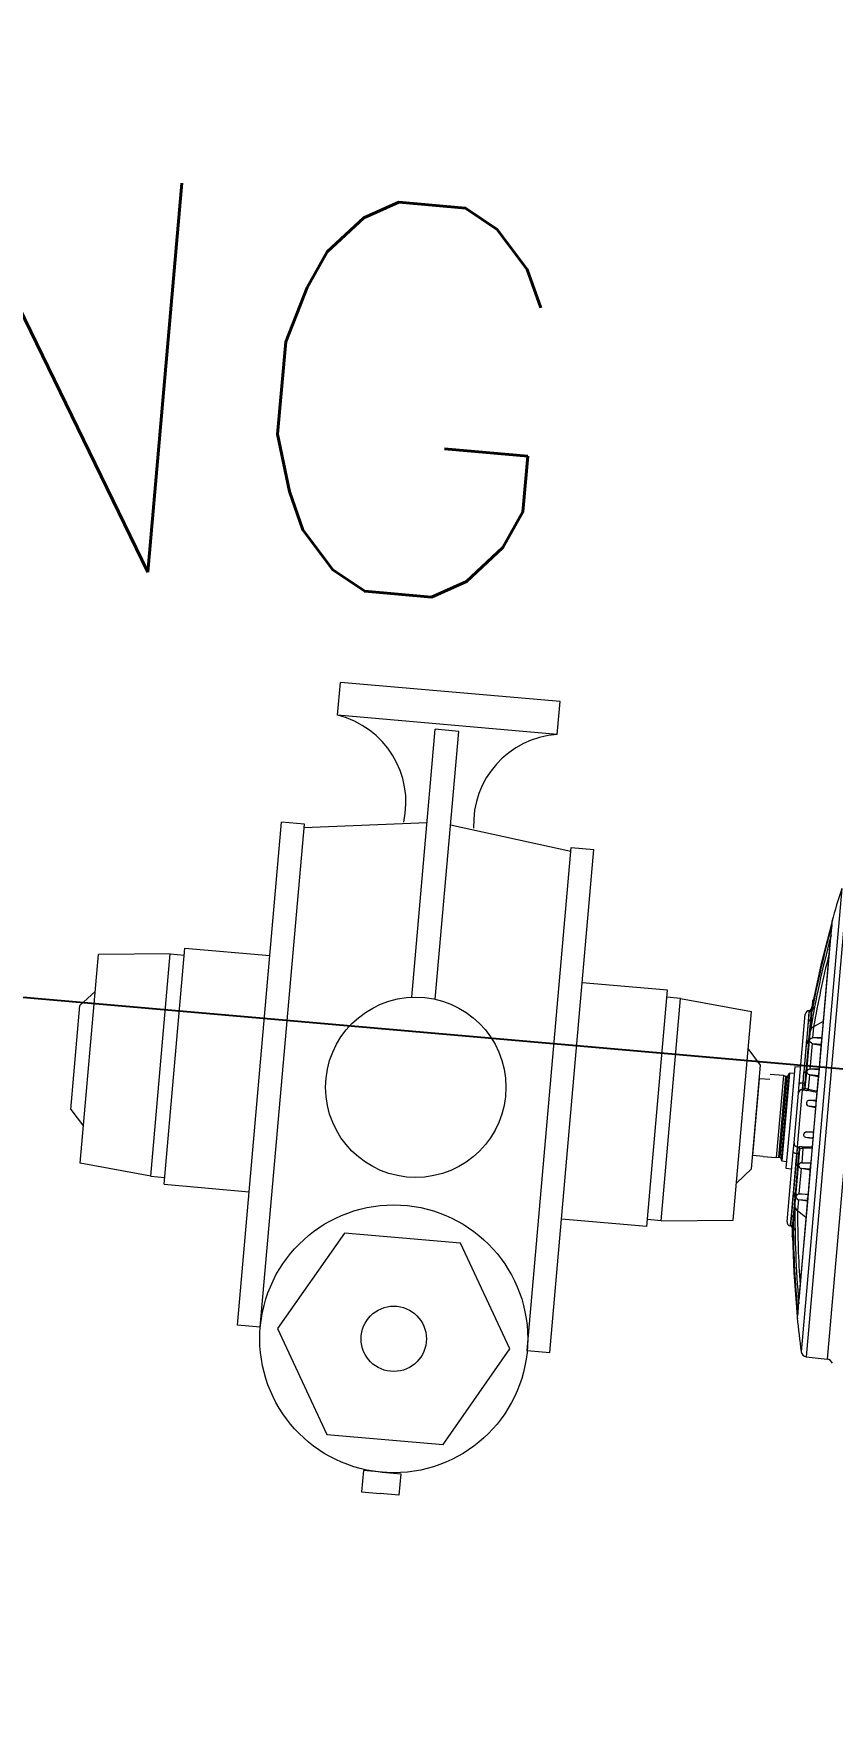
# Model space of a CAD drawing. Header units: inches. Extents: x 191440 to 383551, y 141411 to 284946.
# Drawn here: x 191673.991 to 191674.566, y 141515.598 to 141516.808 of the extents above; entities that cross this region are included whole.
import ezdxf

# ---------------------------------------------------------------- set-up
doc = ezdxf.new("R2010")
doc.units = ezdxf.units.IN
doc.header["$MEASUREMENT"] = 0
doc.layers.add('BOMBA MOTOR', color=3, linetype='Continuous', lineweight=18)
doc.layers.add('MOTOR', color=140, linetype='Continuous', lineweight=9)
doc.layers.add('Sanitary', color=6, linetype='Continuous')
doc.styles.add('ROMANS', font='romans', dxfattribs={"height": 1})
doc.dimstyles.new('osama', dxfattribs={"dimtxt": 50, "dimasz": 45, "dimexe": 0.18, "dimexo": 0.0625, "dimgap": 0.2, "dimtad": 0, "dimdec": 0, "dimzin": 0, "dimdsep": 46, "dimtxsty": 'ROMANS', "dimcen": 0, "dimse1": 1, "dimse2": 1, "dimclrd": 3, "dimclre": 3, "dimclrt": 5, "dimadec": 0, "dimazin": 0, "dimtfac": 0.6, "dimtdec": 0, "dimtmove": 2, "dimatfit": 3, "dimfxl": 1, "dimtolj": 1, "dimtzin": 0, "dimarcsym": 0})

msp = doc.modelspace()

# ---------------------------------------------------------------- linework, layer by layer
at = {"color": 6}
msp.add_lwpolyline([(191675.62045, 141515.97042), (191672.46313, 141516.24664), (191672.69555, 141518.90315), (191652.33932, 141520.68409)], dxfattribs=at)
msp.add_circle((191674.63793, 141516.01009), 1.40625)
at = {"layer": 'BOMBA MOTOR'}
for p, q in [((191674.21014, 141516.31681), (191674.21221, 141516.34047)), ((191674.37036, 141516.32663), (191674.21221, 141516.34047)), ((191674.36829, 141516.30297), (191674.21014, 141516.31681)), ((191674.36829, 141516.30297), (191674.37036, 141516.32663)), ((191674.26358, 141516.11377), (191674.28046, 141516.30668)), ((191674.2804, 141516.1123), (191674.29728, 141516.30521)), ((191674.29728, 141516.30521), (191674.28046, 141516.30668)), ((191674.13809, 141515.87759), (191674.16978, 141516.23985)), ((191674.15445, 141515.87616), (191674.18615, 141516.23842)), ((191674.18615, 141516.23842), (191674.16978, 141516.23985)), ((191674.27457, 141516.23933), (191674.1859, 141516.23563)), ((191674.29139, 141516.23786), (191674.37806, 141516.21882)), ((191674.34662, 141515.85935), (191674.37831, 141516.22161)), ((191674.36298, 141515.85792), (191674.39467, 141516.22018)), ((191674.37831, 141516.22161), (191674.39467, 141516.22018)), ((191674.08517, 141515.97904), (191674.10005, 141516.14914)), ((191674.10005, 141516.14914), (191674.16138, 141516.14377)), ((191674.02471, 141515.99437), (191674.03785, 141516.14454)), ((191674.08965, 141516.14503), (191674.03785, 141516.14454)), ((191674.07564, 141515.98489), (191674.08965, 141516.14503)), ((191674.08965, 141516.14503), (191674.09961, 141516.14416)), ((191674.4476, 141516.11873), (191674.38627, 141516.1241)), ((191674.02459, 141516.10768), (191674.03552, 141516.11797)), ((191674.43271, 141515.94863), (191674.4476, 141516.11873)), ((191674.44311, 141515.95274), (191674.45712, 141516.11288)), ((191674.45712, 141516.11288), (191674.44716, 141516.11375)), ((191674.45712, 141516.11288), (191674.50805, 141516.10341)), ((191674.01805, 141516.03297), (191674.02459, 141516.10768)), ((191674.49491, 141515.95323), (191674.50805, 141516.10341)), ((191674.51471, 141516.0648), (191674.50573, 141516.07683)), ((191674.50818, 141515.99009), (191674.51471, 141516.0648)), ((191674.50903, 141515.9998), (191674.51386, 141516.05509)), ((191674.52134, 141516.05444), (191674.51386, 141516.05509)), ((191674.01805, 141516.03297), (191674.02704, 141516.02094)), ((191674.07564, 141515.98489), (191674.02471, 141515.99437)), ((191674.50818, 141515.99009), (191674.49724, 141515.9798)), ((191674.5165, 141515.99915), (191674.50903, 141515.9998)), ((191674.07564, 141515.98489), (191674.0856, 141515.98402)), ((191674.08517, 141515.97904), (191674.1465, 141515.97367)), ((191674.43271, 141515.94863), (191674.37139, 141515.954)), ((191674.44311, 141515.95274), (191674.43315, 141515.95361)), ((191674.44311, 141515.95274), (191674.49491, 141515.95323)), ((191674.15445, 141515.87616), (191674.13809, 141515.87759)), ((191674.34662, 141515.85935), (191674.36298, 141515.85792)), ((191674.22865, 141515.77285), (191674.22731, 141515.75751)), ((191674.24213, 141515.77168), (191674.22865, 141515.77285)), ((191674.24213, 141515.77168), (191674.2556, 141515.7705)), ((191674.2556, 141515.7705), (191674.25426, 141515.75515)), ((191674.22731, 141515.75751), (191674.24079, 141515.75633)), ((191674.25426, 141515.75515), (191674.24079, 141515.75633))]:
    msp.add_line(p, q, dxfattribs=at)
msp.add_lwpolyline([(191674.16687, 141515.87508), (191674.20237, 141515.79896), (191674.28603, 141515.79164), (191674.3342, 141515.86044), (191674.2987, 141515.93655), (191674.21504, 141515.94387)], close=True, dxfattribs=at)
for centre, radius in [((191674.26638, 141516.04889), 0.06494), ((191674.25054, 141515.86776), 0.09645), ((191674.25054, 141515.86776), 0.02353)]:
    msp.add_circle(centre, radius, dxfattribs=at)
for centre, start, end in [((191674.19467, 141516.25405), 347.38595, 76.14611), ((191674.37263, 141516.23848), 93.85389, 182.61405)]:
    msp.add_arc(centre, 0.06464, start, end, dxfattribs=at)
at = {"layer": 'MOTOR', "linetype": 'Continuous'}
for p, q in [((191674.57306, 141516.19199), (191674.55847, 141516.02521)), ((191674.57735, 141516.19494), (191674.56247, 141516.02486)), ((191674.56551, 141516.16331), (191674.56491, 141516.15637)), ((191674.56567, 141516.16423), (191674.56502, 141516.15679)), ((191674.56584, 141516.16704), (191674.56556, 141516.16389)), ((191674.56599, 141516.16787), (191674.56567, 141516.16428)), ((191674.56603, 141516.16832), (191674.56599, 141516.16788)), ((191674.56605, 141516.16562), (191674.56604, 141516.16562)), ((191674.56635, 141516.16918), (191674.56635, 141516.16918)), ((191674.56483, 141516.15553), (191674.55846, 141516.0827)), ((191674.565, 141516.15665), (191674.55849, 141516.08214)), ((191674.56541, 141516.1582), (191674.56539, 141516.1582)), ((191674.55177, 141516.1044), (191674.55231, 141516.11062)), ((191674.55231, 141516.11063), (191674.55238, 141516.11137)), ((191674.54244, 141516.05119), (191674.54684, 141516.10149)), ((191674.54965, 141516.10407), (191674.54508, 141516.05188)), ((191674.54913, 141516.09662), (191674.54971, 141516.10326)), ((191674.54979, 141516.10407), (191674.54965, 141516.10407)), ((191674.54971, 141516.10326), (191674.54972, 141516.10328)), ((191674.54972, 141516.10328), (191674.54979, 141516.10407)), ((191674.5511, 141516.1044), (191674.55051, 141516.09763)), ((191674.55052, 141516.09014), (191674.55176, 141516.10432)), ((191674.55117, 141516.10521), (191674.5511, 141516.10441)), ((191674.5511, 141516.10441), (191674.5511, 141516.10439)), ((191674.5511, 141516.10441), (191674.5511, 141516.10441)), ((191674.54787, 141516.08221), (191674.54912, 141516.09651)), ((191674.54912, 141516.09651), (191674.54913, 141516.09662)), ((191674.5505, 141516.09754), (191674.54922, 141516.08295)), ((191674.54989, 141516.08289), (191674.5505, 141516.08987)), ((191674.55051, 141516.09766), (191674.55049, 141516.09752)), ((191674.55281, 141516.09236), (191674.55212, 141516.0845)), ((191674.55287, 141516.09239), (191674.55281, 141516.09236)), ((191674.55964, 141516.09623), (191674.55287, 141516.09239)), ((191674.54593, 141516.05995), (191674.54772, 141516.08051)), ((191674.54908, 141516.08132), (191674.54725, 141516.06035)), ((191674.54772, 141516.08051), (191674.54776, 141516.08091)), ((191674.54776, 141516.08091), (191674.54784, 141516.08182)), ((191674.54784, 141516.08182), (191674.54787, 141516.08221)), ((191674.54791, 141516.06029), (191674.54986, 141516.08259)), ((191674.54912, 141516.08174), (191674.54907, 141516.08125)), ((191674.54919, 141516.08262), (191674.54911, 141516.08166)), ((191674.54921, 141516.08293), (191674.5492, 141516.08264)), ((191674.5492, 141516.08264), (191674.54927, 141516.08264)), ((191674.54932, 141516.08294), (191674.54922, 141516.08295)), ((191674.54929, 141516.08264), (191674.54986, 141516.08259)), ((191674.54989, 141516.08289), (191674.54934, 141516.08294)), ((191674.55176, 141516.08037), (191674.55016, 141516.06201)), ((191674.55176, 141516.08037), (191674.55214, 141516.08027)), ((191674.55218, 141516.0845), (191674.55212, 141516.0845)), ((191674.5582, 141516.07974), (191674.55214, 141516.08027)), ((191674.55214, 141516.08027), (191674.55816, 141516.07925)), ((191674.55862, 141516.08446), (191674.55218, 141516.0845)), ((191674.55857, 141516.08394), (191674.55218, 141516.0845)), ((191674.55835, 141516.08141), (191674.55649, 141516.06016)), ((191674.55846, 141516.08183), (191674.55651, 141516.05954)), ((191674.55846, 141516.08183), (191674.55871, 141516.08181)), ((191674.55876, 141516.08212), (191674.55849, 141516.08214)), ((191674.53928, 141516.06369), (191674.53609, 141516.02716)), ((191674.5435, 141516.06332), (191674.53928, 141516.06369)), ((191674.53115, 141516.05733), (191674.52166, 141516.05816)), ((191674.53115, 141516.05733), (191674.52599, 141515.99832)), ((191674.53269, 141516.05677), (191674.5276, 141515.9986)), ((191674.53351, 141516.05669), (191674.52842, 141515.99853)), ((191674.53479, 141516.05842), (191674.52938, 141515.99661)), ((191674.53555, 141516.05906), (191674.53002, 141515.99584)), ((191674.53269, 141516.05677), (191674.53115, 141516.05733)), ((191674.53351, 141516.05669), (191674.53269, 141516.05677)), ((191674.53555, 141516.05906), (191674.53479, 141516.05842)), ((191674.53885, 141516.05878), (191674.53555, 141516.05906)), ((191674.54186, 141516.04459), (191674.54244, 141516.05119)), ((191674.54508, 141516.05188), (191674.54522, 141516.05188)), ((191674.54522, 141516.05188), (191674.5459, 141516.05971)), ((191674.5459, 141516.05971), (191674.54593, 141516.05995)), ((191674.54723, 141516.06016), (191674.54653, 141516.05218)), ((191674.54687, 141516.0484), (191674.54789, 141516.06011)), ((191674.54724, 141516.06035), (191674.54723, 141516.06017)), ((191674.54723, 141516.06017), (191674.54789, 141516.06011)), ((191674.54791, 141516.06029), (191674.54725, 141516.06035)), ((191674.54979, 141516.05787), (191674.5489, 141516.0476)), ((191674.54979, 141516.05787), (191674.55011, 141516.0578)), ((191674.55011, 141516.0578), (191674.55619, 141516.05677)), ((191674.55624, 141516.05726), (191674.55011, 141516.0578)), ((191674.55028, 141516.06201), (191674.55016, 141516.06201)), ((191674.55665, 141516.06198), (191674.55028, 141516.06201)), ((191674.5566, 141516.06146), (191674.55028, 141516.06201)), ((191674.55637, 141516.0588), (191674.55452, 141516.03764)), ((191674.55649, 141516.05936), (191674.55453, 141516.03694)), ((191674.55649, 141516.05936), (191674.55674, 141516.05933)), ((191674.55677, 141516.05952), (191674.55651, 141516.05954)), ((191674.53875, 141516.009), (191674.54186, 141516.04459)), ((191674.54467, 141516.04717), (191674.54107, 141516.00597)), ((191674.5454, 141516.04717), (191674.54467, 141516.04717)), ((191674.54547, 141516.04716), (191674.5454, 141516.04717)), ((191674.54662, 141516.04841), (191674.54679, 141516.04841)), ((191674.54679, 141516.04841), (191674.54687, 141516.0484)), ((191674.55464, 141516.03898), (191674.54965, 141516.03942)), ((191674.53609, 141516.02716), (191674.53289, 141515.99064)), ((191674.55427, 141516.03478), (191674.54963, 141516.03519)), ((191674.5544, 141516.03626), (191674.55253, 141516.01492)), ((191674.55453, 141516.03688), (191674.55256, 141516.0144)), ((191674.55478, 141516.03692), (191674.55453, 141516.03694)), ((191674.55453, 141516.03688), (191674.55478, 141516.03685)), ((191674.55478, 141516.03685), (191674.55478, 141516.03692)), ((191674.55847, 141516.02521), (191674.54388, 141515.85843)), ((191674.56247, 141516.02486), (191674.54759, 141515.85477)), ((191674.55267, 141516.0165), (191674.54804, 141516.01691)), ((191674.55243, 141516.01379), (191674.55057, 141515.99248)), ((191674.55255, 141516.01434), (191674.55059, 141515.99192)), ((191674.5528, 141516.01431), (191674.55255, 141516.01434)), ((191674.55256, 141516.0144), (191674.55281, 141516.01438)), ((191674.5528, 141516.01431), (191674.55281, 141516.01438)), ((191674.57757, 141516.02353), (191674.56266, 141515.85305)), ((191674.53377, 141515.9521), (191674.53817, 141516.0024)), ((191674.53817, 141516.0024), (191674.53875, 141516.009)), ((191674.54178, 141516.00585), (191674.54107, 141516.00597)), ((191674.54178, 141516.00585), (191674.54186, 141516.00585)), ((191674.54199, 141515.99267), (191674.54302, 141516.00438)), ((191674.54294, 141516.00438), (191674.54277, 141516.00441)), ((191674.54302, 141516.00438), (191674.54294, 141516.00438)), ((191674.54515, 141516.00482), (191674.54425, 141515.99454)), ((191674.5523, 141516.0123), (191674.54732, 141516.01274)), ((191674.5165, 141515.99915), (191674.52599, 141515.99832)), ((191674.52599, 141515.99832), (191674.5276, 141515.9986)), ((191674.5276, 141515.9986), (191674.52842, 141515.99853)), ((191674.52938, 141515.99661), (191674.53002, 141515.99584)), ((191674.53002, 141515.99584), (191674.53332, 141515.99555)), ((191674.53289, 141515.99064), (191674.53711, 141515.99027)), ((191674.54065, 141516.00126), (191674.53609, 141515.94907)), ((191674.53828, 141515.97261), (191674.54008, 141515.99317)), ((191674.54131, 141515.99254), (191674.53948, 141515.97157)), ((191674.54003, 141515.97019), (191674.54198, 141515.99249)), ((191674.54008, 141515.99317), (191674.5401, 141515.9934)), ((191674.5401, 141515.9934), (191674.54079, 141516.00124)), ((191674.54079, 141516.00124), (191674.54065, 141516.00126)), ((191674.54133, 141515.99273), (191674.54131, 141515.99255)), ((191674.54198, 141515.99249), (191674.54131, 141515.99254)), ((191674.54203, 141516.00072), (191674.54133, 141515.99273)), ((191674.54133, 141515.99273), (191674.54199, 141515.99267)), ((191674.54389, 141515.9904), (191674.54229, 141515.97205)), ((191674.54402, 141515.99038), (191674.54389, 141515.9904)), ((191674.55029, 141515.98931), (191674.54402, 141515.99038)), ((191674.55034, 141515.98983), (191674.54402, 141515.99038)), ((191674.54425, 141515.99454), (191674.54458, 141515.99456)), ((191674.54458, 141515.99456), (191674.55075, 141515.99452)), ((191674.5507, 141515.99402), (191674.54458, 141515.99456)), ((191674.55045, 141515.99108), (191674.54859, 141515.96991)), ((191674.55058, 141515.99173), (191674.54863, 141515.96944)), ((191674.55083, 141515.99171), (191674.55058, 141515.99173)), ((191674.55059, 141515.99192), (191674.55084, 141515.9919)), ((191674.53688, 141515.95661), (191674.53814, 141515.97091)), ((191674.53934, 141515.96994), (191674.53806, 141515.95535)), ((191674.53814, 141515.97091), (191674.53817, 141515.9713)), ((191674.53817, 141515.9713), (191674.53825, 141515.97221)), ((191674.53825, 141515.97221), (191674.53828, 141515.97261)), ((191674.53937, 141515.97025), (191674.53933, 141515.96996)), ((191674.53943, 141515.96993), (191674.53934, 141515.96994)), ((191674.53945, 141515.97124), (191674.53936, 141515.97027)), ((191674.53937, 141515.97025), (191674.53944, 141515.97024)), ((191674.53939, 141515.96291), (191674.54, 141515.96989)), ((191674.53948, 141515.97164), (191674.53945, 141515.97116)), ((191674.54, 141515.96989), (191674.53945, 141515.96993)), ((191674.53946, 141515.97024), (191674.54003, 141515.97019)), ((191674.54192, 141515.96792), (191674.54124, 141515.96005)), ((191674.54198, 141515.96791), (191674.54192, 141515.96792)), ((191674.54832, 141515.96682), (191674.54198, 141515.96791)), ((191674.54837, 141515.96735), (191674.54198, 141515.96791)), ((191674.5486, 141515.96913), (191674.54208, 141515.89462)), ((191674.54848, 141515.96862), (191674.5421, 141515.89571)), ((191674.54229, 141515.97205), (191674.54268, 141515.97208)), ((191674.54268, 141515.97208), (191674.54878, 141515.97203)), ((191674.54874, 141515.97155), (191674.54268, 141515.97208)), ((191674.54887, 141515.96911), (191674.5486, 141515.96913)), ((191674.54863, 141515.96944), (191674.54888, 141515.96942)), ((191674.53629, 141515.94985), (191674.53687, 141515.9565)), ((191674.53687, 141515.9565), (191674.53688, 141515.95661)), ((191674.53805, 141515.95526), (191674.53746, 141515.9485)), ((191674.53806, 141515.95538), (191674.53805, 141515.95524)), ((191674.53812, 141515.94846), (191674.53936, 141515.96264)), ((191674.54129, 141515.96001), (191674.54124, 141515.96005)), ((191674.54729, 141515.95506), (191674.54129, 141515.96001)), ((191674.53609, 141515.94907), (191674.53622, 141515.94905)), ((191674.53622, 141515.94905), (191674.53629, 141515.94984)), ((191674.53629, 141515.94984), (191674.53629, 141515.94985)), ((191674.53746, 141515.94849), (191674.53739, 141515.94768)), ((191674.53746, 141515.9485), (191674.53746, 141515.94849)), ((191674.53746, 141515.9485), (191674.53746, 141515.9485)), ((191674.53746, 141515.94849), (191674.53746, 141515.94849)), ((191674.53751, 141515.9414), (191674.53757, 141515.94215)), ((191674.53757, 141515.94216), (191674.53812, 141515.94838)), ((191674.54207, 141515.89449), (191674.54142, 141515.88704)), ((191674.54203, 141515.89491), (191674.54143, 141515.88801)), ((191674.54219, 141515.89303), (191674.54221, 141515.89303)), ((191674.5411, 141515.8834), (191674.54106, 141515.88295)), ((191674.54137, 141515.8874), (191674.5411, 141515.88423)), ((191674.54141, 141515.887), (191674.5411, 141515.8834)), ((191674.54123, 141515.88205), (191674.54123, 141515.88205)), ((191674.54154, 141515.88561), (191674.54155, 141515.88561)), ((191674.54759, 141515.85477), (191674.56266, 141515.85305))]:
    msp.add_line(p, q, dxfattribs=at)
at = {"layer": 'MOTOR', "linetype": 'Continuous', "flags": 128}
for points in [[(191674.56589, 141516.16739), (191674.55798, 141516.13676), (191674.55253, 141516.11109)], [(191674.55049, 141516.09752), (191674.5505, 141516.09754), (191674.5505, 141516.09754)], [(191674.55051, 141516.09763), (191674.55051, 141516.09765), (191674.55051, 141516.09766)], [(191674.54927, 141516.08264), (191674.5493, 141516.08278), (191674.5493, 141516.08279)], [(191674.5493, 141516.08279), (191674.5493, 141516.08278), (191674.54929, 141516.08264)], [(191674.5493, 141516.08279), (191674.5493, 141516.0828), (191674.54932, 141516.08294)], [(191674.54934, 141516.08294), (191674.5493, 141516.0828), (191674.5493, 141516.08279)], [(191674.55176, 141516.08037), (191674.5513, 141516.08057), (191674.55047, 141516.08127), (191674.55002, 141516.08205), (191674.5499, 141516.08246), (191674.54987, 141516.08258), (191674.54986, 141516.08259)], [(191674.54989, 141516.08289), (191674.5499, 141516.08291), (191674.54994, 141516.083), (191674.55024, 141516.08354), (191674.55103, 141516.08422), (191674.55197, 141516.08449), (191674.55212, 141516.0845)], [(191674.55846, 141516.08183), (191674.55845, 141516.08183), (191674.55842, 141516.08179), (191674.55836, 141516.08152), (191674.55838, 141516.08137)], [(191674.55847, 141516.08264), (191674.55845, 141516.08259), (191674.55844, 141516.08232), (191674.55846, 141516.08218), (191674.55848, 141516.08214), (191674.55849, 141516.08214)], [(191674.55871, 141516.08181), (191674.55873, 141516.08197), (191674.55876, 141516.08212)], [(191674.54508, 141516.05188), (191674.54457, 141516.05189), (191674.54408, 141516.05188), (191674.54363, 141516.05183), (191674.54323, 141516.05175), (191674.5429, 141516.05164), (191674.54266, 141516.05151), (191674.5425, 141516.05135), (191674.54244, 141516.05119)], [(191674.54723, 141516.06017), (191674.54723, 141516.06016), (191674.54723, 141516.06016)], [(191674.54725, 141516.06035), (191674.54724, 141516.06035), (191674.54724, 141516.06035)], [(191674.54979, 141516.05787), (191674.54925, 141516.05811), (191674.54847, 141516.05879), (191674.5479, 141516.06009), (191674.54789, 141516.06011), (191674.54789, 141516.06011)], [(191674.55649, 141516.05936), (191674.55649, 141516.05935), (191674.55647, 141516.05933), (191674.55642, 141516.05917), (191674.55641, 141516.05875)], [(191674.55657, 141516.06011), (191674.55649, 141516.05958), (191674.5565, 141516.05954), (191674.55651, 141516.05954)], [(191674.55674, 141516.05933), (191674.55675, 141516.05943), (191674.55677, 141516.05952)], [(191674.54965, 141516.03942), (191674.5491, 141516.03934), (191674.54861, 141516.03913), (191674.54821, 141516.0388), (191674.54789, 141516.03832), (191674.54772, 141516.03766), (191674.54779, 141516.03685), (191674.5482, 141516.03606), (191674.54888, 141516.03546), (191674.54963, 141516.03519)], [(191674.55517, 141516.04512), (191674.55405, 141516.04548), (191674.54822, 141516.04658)], [(191674.5489, 141516.0476), (191674.55466, 141516.04646), (191674.55527, 141516.04625)], [(191674.55467, 141516.03941), (191674.55443, 141516.03941), (191674.55204, 141516.03942), (191674.54965, 141516.03942)], [(191674.54963, 141516.03519), (191674.55201, 141516.03477), (191674.55423, 141516.03439)], [(191674.54732, 141516.01274), (191674.54679, 141516.01291), (191674.54634, 141516.0132), (191674.54601, 141516.0136), (191674.54578, 141516.01413), (191674.54572, 141516.01481), (191674.54593, 141516.01559), (191674.54647, 141516.0163), (191674.54725, 141516.01677), (191674.54804, 141516.01691)], [(191674.54804, 141516.01691), (191674.55045, 141516.0169), (191674.5527, 141516.0169)], [(191674.53817, 141516.0024), (191674.5382, 141516.00223), (191674.53833, 141516.00205), (191674.53855, 141516.00188), (191674.53885, 141516.00172), (191674.53923, 141516.00157), (191674.53966, 141516.00144), (191674.54015, 141516.00134), (191674.54065, 141516.00126)], [(191674.54467, 141516.00593), (191674.55054, 141516.00601), (191674.55177, 141516.00617)], [(191674.55167, 141516.00503), (191674.55109, 141516.00495), (191674.54515, 141516.00482)], [(191674.55226, 141516.01187), (191674.55203, 141516.01191), (191674.54967, 141516.01233), (191674.54732, 141516.01274)], [(191674.54131, 141515.99255), (191674.54131, 141515.99254), (191674.54131, 141515.99254)], [(191674.54133, 141515.99273), (191674.54133, 141515.99273), (191674.54133, 141515.99273)], [(191674.55054, 141515.99113), (191674.55055, 141515.99169), (191674.55057, 141515.99173), (191674.55058, 141515.99173)], [(191674.55059, 141515.99192), (191674.55059, 141515.99192), (191674.55058, 141515.99194), (191674.55056, 141515.99211), (191674.55061, 141515.99253)], [(191674.55083, 141515.99171), (191674.55084, 141515.9918), (191674.55084, 141515.9919)], [(191674.53944, 141515.97009), (191674.53944, 141515.97008), (191674.53943, 141515.96993)], [(191674.53944, 141515.97024), (191674.53944, 141515.9701), (191674.53944, 141515.97009)], [(191674.53944, 141515.97009), (191674.53944, 141515.9701), (191674.53946, 141515.97024)], [(191674.53945, 141515.96993), (191674.53944, 141515.97008), (191674.53944, 141515.97009)], [(191674.54, 141515.96989), (191674.54001, 141515.96986), (191674.54003, 141515.96977), (191674.54024, 141515.96919), (191674.5409, 141515.96838), (191674.54177, 141515.96795), (191674.54192, 141515.96792)], [(191674.54229, 141515.97205), (191674.54178, 141515.97192), (191674.54084, 141515.97136), (191674.54031, 141515.97075), (191674.54009, 141515.97033), (191674.54004, 141515.97021), (191674.54003, 141515.97019)], [(191674.54853, 141515.96866), (191674.54853, 141515.96896), (191674.54857, 141515.9691), (191674.5486, 141515.96913), (191674.5486, 141515.96913)], [(191674.54863, 141515.96944), (191674.54862, 141515.96944), (191674.5486, 141515.96949), (191674.54858, 141515.96977), (191674.54865, 141515.96997)], [(191674.54887, 141515.96911), (191674.54887, 141515.96926), (191674.54888, 141515.96942)], [(191674.53805, 141515.95524), (191674.53805, 141515.95526), (191674.53805, 141515.95526)], [(191674.53806, 141515.95535), (191674.53806, 141515.95537), (191674.53806, 141515.95538)], [(191674.53771, 141515.94166), (191674.53862, 141515.91543), (191674.54109, 141515.88389)]]:
    msp.add_lwpolyline(points, dxfattribs=at)
at = {"layer": 'MOTOR', "linetype": 'Continuous'}
for centre, radius, start, end in [((191675.31297, 141515.9592), 0.77567, 162.53542, 164.35924), ((191675.31297, 141515.9592), 0.77493, 164.66205, 169.20034), ((191674.56975, 141516.16314), 0.00423, 165.04508, 178.73537), ((191675.31297, 141515.9592), 0.77493, 164.65494, 164.66205), ((191675.31297, 141515.9592), 0.77493, 164.55126, 164.65403), ((191675.31297, 141515.9592), 0.77492, 164.55126, 164.65731), ((191675.31297, 141515.9592), 0.77493, 164.65403, 164.65494), ((191674.56955, 141516.16682), 0.00371, 163.59921, 179.67071), ((191674.5701, 141516.16718), 0.00423, 164.35924, 175), ((191674.56848, 141516.16713), 0.00261, 163.26809, 184.45734), ((191675.31297, 141515.9592), 0.77559, 164.29136, 164.39155), ((191675.31297, 141515.9592), 0.77559, 164.29135, 164.39191), ((191675.31297, 141515.9592), 0.77362, 165.21273, 170.255), ((191674.56929, 141516.15555), 0.00443, 165.48048, 183.14154), ((191675.31297, 141515.9592), 0.77362, 165.20383, 165.21273), ((191675.31297, 141515.9592), 0.77359, 165.09339, 165.21162), ((191675.31297, 141515.9592), 0.77362, 165.20197, 165.20383), ((191675.31297, 141515.9592), 0.77362, 165.09339, 165.20197), ((191675.31297, 141515.9592), 0.77169, 166.10522, 170.06059), ((191675.31297, 141515.9592), 0.77559, 168.74079, 169.20883), ((191675.31297, 141515.9592), 0.77559, 168.7414, 169.20971), ((191675.31297, 141515.9592), 0.77567, 168.68577, 169.14958), ((191674.5556, 141516.11003), 0.00334, 127.06505, 169.88032), ((191674.55637, 141516.1099), 0.00412, 154.22416, 169.88365), ((191674.55653, 141516.11054), 0.00423, 151.9532, 168.68577), ((191674.54965, 141516.10125), 0.00282, 90, 175), ((191674.54972, 141516.10467), 0.00141, 269.79405, 348.70011), ((191674.54972, 141516.10468), 0.0014, 269.68537, 348.8181), ((191674.54979, 141516.10548), 0.00141, 270, 349.14958), ((191675.31297, 141515.9592), 0.77492, 169.20624, 169.71589), ((191675.31297, 141515.9592), 0.77493, 169.20034, 169.70726), ((191674.55534, 141516.10328), 0.00372, 109.8195, 163.76573), ((191674.54917, 141516.09788), 0.00137, 268.10529, 344.69877), ((191674.5492, 141516.09796), 0.00135, 267.14296, 345.72611), ((191675.31297, 141515.9592), 0.77362, 170.255, 170.79541), ((191675.31297, 141515.9592), 0.77359, 170.27512, 170.79528), ((191674.55428, 141516.08867), 0.00397, 111.73929, 162.44364), ((191674.54786, 141516.08186), 0.00135, 264.45907, 333.36338), ((191674.54794, 141516.08218), 0.00128, 261.93114, 336.07825), ((191674.54797, 141516.08313), 0.00132, 264.18652, 337.20261), ((191674.54804, 141516.08351), 0.00131, 262.86328, 334.01634), ((191674.54848, 141516.08141), 0.000606, 345.21545, 351.7516), ((191675.31297, 141515.9592), 0.77359, 170.81814, 170.91684), ((191674.54786, 141516.08193), 0.00128, 347.83275, 351.42304), ((191675.31297, 141515.9592), 0.77362, 170.81826, 170.88582), ((191674.54923, 141516.08262), 0.0000384, 138.54205, 176.99158), ((191674.54925, 141516.08293), 0.0000369, 136.80446, 171.66863), ((191674.5336, 141516.05782), 0.00113, 265, 355), ((191674.57594, 141516.04681), 0.03127, 170.66172, 179.33828), ((191674.56069, 141516.04955), 0.01565, 171.44271, 188.76312), ((191674.54556, 141516.05339), 0.00155, 257.1648, 308.51784), ((191674.54616, 141516.06115), 0.00146, 259.99257, 317.32503), ((191674.54621, 141516.06137), 0.00145, 258.50771, 315.1303), ((191674.55498, 141516.0505), 0.00861, 168.76308, 194.00003), ((191674.55059, 141516.05912), 0.00293, 98.47626, 156.34375), ((191674.54467, 141516.04435), 0.00282, 90, 175), ((191674.54522, 141516.04857), 0.00141, 270.13214, 353.5719), ((191674.54539, 141516.04857), 0.00141, 270.1375, 353.57903), ((191674.54547, 141516.04857), 0.00141, 270.35554, 353.33416), ((191674.55092, 141516.06647), 0.02007, 254.24845, 262.26696), ((191674.54966, 141516.05249), 0.00495, 235.66119, 261.09266), ((191674.5475, 141516.04779), 0.00141, 300.86387, 352.00645), ((191674.55526, 141516.03646), 0.000842, 150.54326, 195.82284), ((191674.55549, 141516.03727), 0.00102, 160.44014, 199.21494), ((191674.55346, 141516.01386), 0.00103, 152.24719, 183.52838), ((191674.55322, 141516.01464), 0.000706, 156.8684, 200.32146), ((191674.54156, 141516.00875), 0.00282, 175, 260), ((191674.59494, 141515.99889), 0.05434, 172.50521, 177.49479), ((191674.55388, 141516.0013), 0.01309, 159.52971, 180.26446), ((191674.54137, 141516.00449), 0.00141, 356.4281, 79.86786), ((191674.54153, 141516.00447), 0.00141, 356.42097, 79.8625), ((191674.54387, 141515.9861), 0.01985, 87.68986, 95.79473), ((191674.54161, 141516.00446), 0.00141, 356.66584, 79.64446), ((191674.54926, 141516.00118), 0.00725, 153.57248, 183.6644), ((191674.54497, 141516.00029), 0.00453, 87.69699, 115.54915), ((191674.54374, 141516.00487), 0.00141, 357.99355, 49.13613), ((191674.52832, 141515.99741), 0.00113, 355, 85), ((191674.54012, 141515.99172), 0.00145, 34.8697, 91.49229), ((191674.5401, 141515.99195), 0.00146, 32.67497, 90.00743), ((191674.54087, 141515.99969), 0.00155, 41.48216, 92.8352), ((191674.54482, 141515.99318), 0.00293, 193.65637, 251.52363), ((191674.54437, 141515.9921), 0.00244, 92.62391, 166.53903), ((191674.53807, 141515.9696), 0.00131, 15.98366, 87.13672), ((191674.53807, 141515.96998), 0.00132, 12.79739, 85.81348), ((191674.53821, 141515.97093), 0.00128, 13.92175, 88.06886), ((191674.53818, 141515.97125), 0.00135, 16.63662, 85.54093), ((191674.53936, 141515.96996), 0.0000298, 173.9332, 217.59373), ((191674.5394, 141515.97027), 0.0000321, 169.04513, 215.42122), ((191675.31297, 141515.9592), 0.77362, 179.20459, 179.745), ((191675.31297, 141515.9592), 0.77359, 179.20472, 179.72488), ((191675.31297, 141515.9592), 0.77362, 179.11418, 179.18174), ((191674.53827, 141515.97119), 0.00118, 358.42441, 2.3198), ((191675.31297, 141515.9592), 0.77359, 179.08316, 179.18186), ((191674.53893, 141515.97159), 0.000552, 357.9297, 5.10326), ((191674.53671, 141515.95516), 0.00135, 4.27389, 82.85704), ((191674.53669, 141515.95525), 0.00137, 5.30123, 81.89471), ((191675.31297, 141515.9592), 0.77493, 180.29274, 180.79966), ((191675.31297, 141515.9592), 0.77492, 180.28411, 180.79376), ((191675.31297, 141515.9592), 0.77362, 179.75042, 184.78731), ((191674.54333, 141515.96343), 0.00397, 187.55636, 238.26071), ((191675.31297, 141515.9592), 0.77169, 179.93941, 183.89478), ((191674.53658, 141515.95185), 0.00282, 175, 260), ((191674.53598, 141515.94766), 0.00141, 0.85042, 80), ((191674.53605, 141515.94847), 0.00141, 1.29989, 80.20595), ((191674.53606, 141515.94846), 0.0014, 1.1819, 80.31463), ((191675.31297, 141515.9592), 0.77567, 180.85042, 181.31423), ((191675.31297, 141515.9592), 0.77559, 180.79029, 181.2586), ((191675.31297, 141515.9592), 0.77559, 180.79117, 181.25921), ((191674.54174, 141515.9415), 0.00423, 181.31423, 199.28456), ((191674.54091, 141515.94216), 0.00334, 180.07307, 222.55218), ((191674.54169, 141515.94216), 0.00412, 180.11635, 195.77584), ((191674.54125, 141515.94862), 0.00313, 182.84163, 236.67289), ((191675.31297, 141515.9592), 0.77493, 180.79966, 180.8012), ((191675.31297, 141515.9592), 0.77493, 180.8012, 180.81032), ((191675.31297, 141515.9592), 0.77493, 180.81032, 185.33997), ((191675.31297, 141515.9592), 0.77362, 184.78731, 184.79803), ((191674.54613, 141515.89495), 0.00406, 167.53671, 184.69121), ((191675.31297, 141515.9592), 0.77362, 184.79803, 184.90661), ((191675.31297, 141515.9592), 0.77359, 184.78838, 184.90661), ((191674.54527, 141515.88337), 0.00423, 175, 185.64076), ((191675.31297, 141515.9592), 0.77567, 185.64076, 187.46458), ((191674.5453, 141515.8838), 0.00423, 173.7249, 185.38487), ((191674.54336, 141515.88368), 0.00228, 167.76375, 187.07458), ((191675.31297, 141515.9592), 0.77559, 185.60809, 185.70865), ((191675.31297, 141515.9592), 0.77559, 185.60845, 185.70864), ((191674.54456, 141515.88733), 0.00315, 163.32361, 185.20259), ((191675.31297, 141515.9592), 0.77493, 185.33997, 185.34597), ((191675.31297, 141515.9592), 0.77493, 185.34597, 185.44874), ((191675.31297, 141515.9592), 0.77492, 185.34269, 185.44874), ((191674.54807, 141515.85898), 0.00423, 187.46458, 263.5), ((191674.56234, 141515.84876), 0.00431, 19.43464, 85.70149)]:
    msp.add_arc(centre, radius, start, end, dxfattribs=at)

# ---------------------------------------------------------------- texts
at = {"color": 5, "insert": (191675.64699, 141516.5644), "char_height": 0.28125, "attachment_point": 3, "rotation": 355, "style": 'ROMANS'}
msp.add_mtext('DOSING PUMP', dxfattribs=at)

# ---------------------------------------------------------------- leaders
at = {"layer": 'Sanitary', "ltscale": 0.5}
msp.add_leader([(191653.4749, 141520.58474), (191653.79451, 141519.51639), (191654.25774, 141519.47586)], dimstyle='osama', override={"dimasz": 100, "dimgap": 0.09}, dxfattribs=at)

doc.saveas('drawing.dxf')
